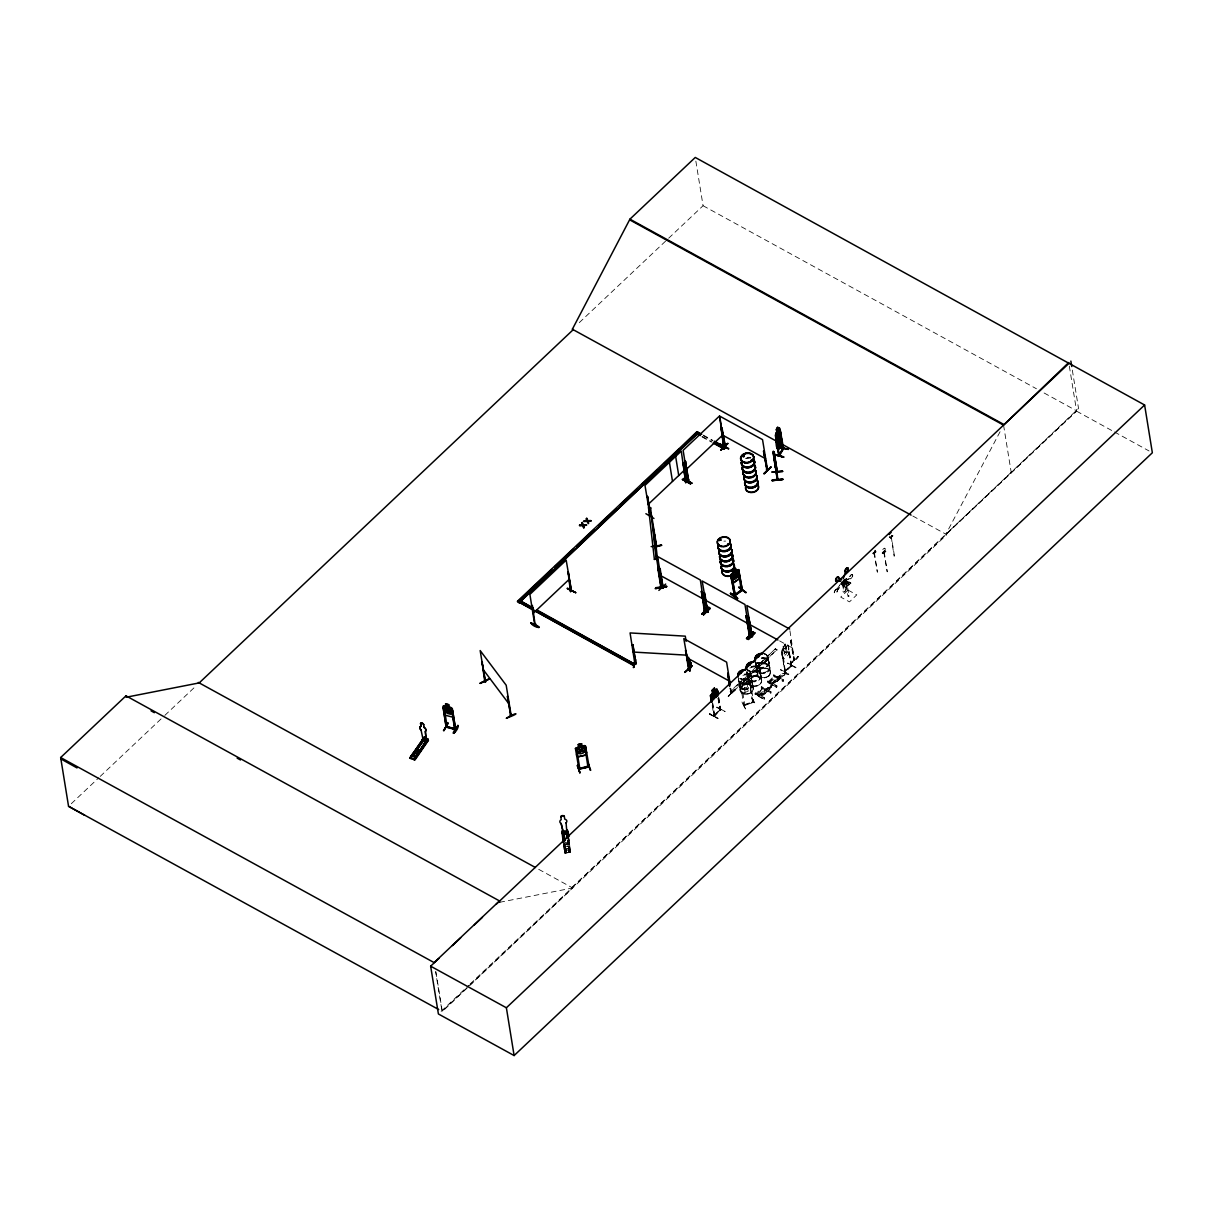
<?xml version="1.0" encoding="UTF-8"?>
<svg xmlns="http://www.w3.org/2000/svg" width="1213" height="1213" viewBox="0 0 1213 1213"><rect width="100%" height="100%" fill="white"/><g stroke="black" fill="none" stroke-linecap="round" stroke-linejoin="round"><path stroke-width="0.75" stroke-dasharray="5 3.75" d="M730.453 692.062L731.682 692.866L730.181 691.486L775.532 648.652L777.093 649.516L731.848 692.941L730.181 691.486M789.936 630.76L794.424 660.039L790.573 640.464L791.301 640.858M793.954 658.644L794.348 659.978L790.815 640.252M567.138 842.792L567.305 844.187M738.414 680.099L738.49 678.795M739.263 685.36L739.43 683.783M740.051 690.152C740.173 684.511 748.436 682.525 752.212 686.012M747.678 677.43L747.845 675.853M748.8 677.172L748.315 677.506M749.058 676.96L748.8 676.702M743.63 682.874L742.129 684.208L742.841 688.59L744.767 689.924L747.799 688.893L749.118 686.467C745.328 679.796 753.713 673.928 759.459 677.203M751.635 679.947L751.423 677.066M752.485 685.224L751.363 681.1M755.987 665.164L755.775 662.283A6.596 4.807 -9.2 0 0 761.628 667.408A6.596 4.807 -9.2 0 0 768.784 662.086A6.596 4.807 -9.2 0 0 761.688 657.78M756.548 667.832L756.427 669.349L757.428 668.894M756.624 667.544L756.669 668.833M757.246 669.379L757.003 668.848M760.035 672.002L760.126 670.744M760.111 671.729L758.913 667.893M760.885 677.279L759.778 673.17M765.373 661.221L765.676 660.372M757.215 662.359C761.415 664.891 769.739 661.737 767.844 656.081M768.815 663.708L768.981 662.131M769.679 668.985L768.557 664.86M788.92 651.502L788.768 654.489L783.446 659.387L781.354 651.411L788.056 645.195L791.422 665.694L784.69 672.047L785.342 670.637M788.768 654.489L789.072 651.502M843.035 581.997L843.596 580.33L849.813 576.463A2.35 1.168 -61.8 0 1 852.133 574.613L852.451 574.795M843.429 581.8L843.823 580.451L850.04 576.584A2.35 1.168 -61.8 0 1 852.36 574.735A2.35 1.168 -61.8 0 1 852.026 577.737A2.35 1.168 -61.8 0 1 849.828 578.54L843.429 581.8L849.555 578.222M843.581 581.785L849.297 584.348M709.56 714.29C735.26 727.315 692.653 704.04 717.58 718.672M709.863 713.941L717.899 718.308M780.747 669.91C796.046 676.141 785.675 676.232 780.747 669.515M788.768 674.322L780.747 669.864M744.782 704.601L743.948 705.678L740.4 684.769L743.554 682.904M742.841 693.032L750.574 690.531L750.043 681.539M750.574 690.531L751.211 687.847M771.529 686.876L765.494 693.411C742.932 699.567 774.531 688.12 762.613 695.474C747.072 700.159 785.994 675.929 765.388 693.245M774.349 681.858L772.044 684.132L777.639 680.599L782.703 675.171L778.367 677.415L773.121 682.282L779.262 675.914L773.212 681.585M719.809 709.605L720.795 709.15L719.794 709.499M720.916 709.848L720.188 710.53L718.232 698.294M791.771 665.876L788.329 646.574L791.012 666.483L791.376 664.921M873.982 552.643L877.378 572.202L874.421 552.643M883.837 552.279L887.234 571.854L884.277 552.279M894.466 556.07L891.328 536.631M741.931 701.993L745.646 709.029L741.886 702.024M745.495 709.029L741.947 701.63M781.945 653.019L782.567 652.442L781.672 652.867L785.038 672.199L781.445 651.472L782.021 649.925M567.532 843.566L565.622 844.218M739.369 683.996L739.93 682.676M747.769 676.066L748.33 674.731M748.315 677.385L748.269 677.142M750.392 676.141L750.65 672.32M748.557 680.933L749.088 679.659M751.135 681.054L751.696 679.735M751.984 686.331L752.545 685.011M759.535 673.109L760.096 671.79M767.556 659.887L768.102 658.629M760.399 678.385L760.96 677.066M768.329 664.815L768.89 663.496M769.178 670.092L769.739 668.772M743.781 705.405L753.546 701.296M752.924 702.63L749.695 683.48L750.468 682.919L749.573 683.237L752.682 702.615L753.773 702.282L752.56 701.614M1000.058 431.737L945.897 534.19L1078.539 408.447L1072.049 368.373M843.611 581.452C844.93 599.267 845.931 576.782 842.489 582.528L843.369 589.291A2.35 1.168 -61.8 0 0 843.369 592.08L843.171 591.989M842.489 582.528L843.596 589.412A2.35 1.168 -61.8 0 0 843.581 592.202A2.35 1.168 -61.8 0 0 845.87 589.988A2.35 1.168 -61.8 0 0 845.082 587.971L844.657 587.941M751.014 685.33C759.52 691.198 741.947 699.355 740.051 690.182M714.563 715.367L713.699 715.382L714.457 714.669M713.76 715.276C715.549 717.884 716.716 711.682 720.825 709.908L718.854 697.718M712.198 705.587L713.911 715.928M714.775 715.625L712.804 703.419M784.568 671.274L791.316 664.997M791.558 665.24L790.694 665.573M791.68 665.937L785.16 672.093M842.186 581.679L836.712 589.275L842.413 581.8M836.94 589.397L836.561 589.23A2.35 1.168 -61.8 0 0 834.347 591.762A2.35 1.168 -61.8 0 0 835.439 593.4A2.35 1.168 -61.8 0 0 837.273 590.306L842.944 582.604L837.486 590.428A2.35 1.168 -61.8 0 1 835.666 593.521A2.35 1.168 -61.8 0 1 834.574 591.883A2.35 1.168 -61.8 0 1 836.788 589.351M740.021 678.598L744.888 679.386L750.392 676.157M757.852 669.364L759.414 665.634L758.246 663.268M769.967 674.731L769.027 675.884C776.608 661.722 746.01 669.728 761.446 679.174M758.428 696.383L760.096 694.291M784.553 674.868L786.221 672.775L782.006 673.746L779.277 676.005M842.717 582.649L843.839 581.573M843.823 582.104L845.309 580.663L846.553 581.33L846.826 583.028L845.325 584.469L844.096 583.802M875.604 551.445C869.008 556.494 878.303 551.46 874.709 550.96M890.297 537.723L892.541 535.57M873.754 554.083L875.968 551.718L873.754 554.083L872.405 553.355M892.874 535.752L890.66 538.102L892.874 535.752L891.631 535.085M842.216 585.106L846.78 580.693L850.829 582.862L846.34 587.774L842.216 585.106L846.34 587.774M842.292 585.606L846.78 580.693M847.356 585.545L848.842 584.105L847.326 581.755L845.84 583.195L848.008 596.478L848.933 595.583L848.008 596.478M848.569 582.422L846.037 584.181L847.796 585.788M846.265 587.274L850.829 582.862M884.565 550.596L882.23 552.794L883.61 553.719C888.75 552.552 882.427 549.231 885.854 551.566M884.58 550.702C876.741 558.086 891.373 546.745 883.231 553.249M885.824 551.369L883.61 553.719M847.993 590.17L840.715 597.084L849.494 601.875L856.772 594.87L847.978 590.064M730.469 692.153L731.439 693.139L730.651 688.711M730.15 688.105L731.363 693.093L729.923 688.317M734.896 689.409C714.442 710.227 749.407 675.611 728.285 696.262M728.179 696.247L735.033 689.818M538.693 869.312L572.688 887.977L442.336 1011.536L435.846 971.446M579.283 322.628L667.317 239.492M668.681 238.203L703.07 205.725L695.261 157.447M71.294 803.703L98.814 777.73M100.179 776.426L163.452 716.671M164.832 715.382L196.461 685.497M730.287 692.077L775.532 648.652M731.742 692.335L777.093 649.516M716.671 707.134L725.147 711.576L717.11 707.164M790.664 665.846L785.266 671.441L782.461 650.365L782.991 646.165L785.311 644.103L787.495 650.684L786.676 653.61L784.599 655.581L783.173 654.747M714.487 714.866L720.052 710.03L714.154 715.427M791.012 666.483L788.602 646.741M773.53 675.141L783.371 679.735L783.022 681.418L775.562 677.324L775.365 676.157L769.512 681.691L769.709 682.858L776.472 687.392L767.541 682.479L767.844 680.857L768.845 682.464L774.743 676.884L773.53 675.141L774.743 676.884M762.34 688.939L761.309 688.378L761.658 686.694L770.968 691.804L771.165 692.972L763.159 689.378L762.962 688.211L757.109 693.745L757.291 694.913L764.069 699.446L755.138 694.549L755.441 692.911L756.427 694.518L762.34 688.939L762.158 687.771L756.245 693.351M773.712 676.308L774.061 674.625M761.309 688.378L761.658 686.694M767.541 682.479L767.844 680.857M768.648 681.297L774.561 675.717M787.601 663.071L796.031 667.544L787.995 663.132M755.138 694.549L755.441 692.911M769.709 682.858L775.638 677.157L783.082 675.868M757.291 694.913L763.235 689.227L771.104 687.528M770.028 683.04L778.321 680.948M757.625 695.094L765.919 693.002L758.049 694.7M777.275 681.372L784.553 674.746L773.758 683.647M772.666 685.118L766.222 691.653L761.885 693.897C761.946 691.349 776.547 681.251 770.24 687.21L771.589 686.967M776.472 687.392L776.836 685.709L769.512 681.691M783.022 681.418L783.371 679.735M764.069 699.446L764.417 697.763L757.109 693.745M770.968 691.804L770.619 693.487M571.823 887.491L1076.553 410.798L1043.074 392.421M441.138 1011.369L468.688 985.35M470.068 984.046L1076.628 411.192L1069.184 365.249M564.561 853.194L570.489 852.36L568.927 838.532M564.272 844.445C563.787 857.106 568.563 855.195 564.849 844.081M570.11 852.269L568.291 840.366M891.282 536.753L894.042 556.115M758.352 696.292L765.494 693.411M765.903 661.024L765.236 660.949M765.312 662.01L766.601 661.055M757.837 669.379L751.56 671.502L747.253 669.788M748.118 678.249L749.407 677.294M769.012 675.899L764.478 677.961L759.611 677.172M720.37 709.029L719.916 710.272M720.143 709.757L713.805 716.079M714.275 716.125L712.471 705.739M785.266 671.441L782.279 652.291M752.485 701.614L753.44 701.341M843.566 581.179C841.595 583.68 850.556 583.817 848.084 584.545M795.698 667.787L787.616 663.496M716.792 707.406L724.752 711.531M567.047 844.157L565.88 844.324M568.776 852.603L569.989 851.89L565.258 853.088M570.413 852.405L568.806 838.562M741.674 685.952L740.779 686.255L741.795 686.194L744.827 705.42C741.765 703.176 749.255 705.42 752.606 702.13M752.469 698.43L756.063 705.405M744.797 704.526L752.485 701.887L752.833 702.6M745.085 692.274L743.129 680.478L746.42 679.447L748.194 691.243M743.281 680.599L746.329 679.568M746.647 681.751L750.18 681.539M741.34 683.541L749.012 681.054M746.783 682.631L743.721 683.768M744.464 688.044L747.496 687.013M786.176 672.942L782.097 673.776M777.26 681.221L773.121 682.282M774.591 682.601L772.787 683.541L773.849 683.313M772.105 683.965L773.773 683.601M770.725 685.754L772.529 685.193M769.982 686.467L771.059 686.224M767.389 687.938L768.587 687.528M499.695 902.29L572.688 887.977M563.681 843.005L568.958 842.535L563.711 843.247L564.773 853.012L563.893 844.354M751.878 698.218L755.532 705.632M746.662 681.842L748.421 682.07M569.094 852.405L567.654 840.169M566.153 852.982L565.303 844.309M743.903 693.988L745.555 694.245M787.101 645.089L787.995 645.286M843.247 581.952L843.399 582.907M565.455 853.057L564.47 844.415M891.555 535.221L892.904 535.949M889.447 536.707L889.614 536.798A2.35 1.168 -61.8 0 0 890.645 536.677M890.63 537.905L889.265 537.086L890.66 538.102M884.717 548.246L884.884 548.337A2.35 1.168 -61.8 0 1 883.974 551.96A2.35 1.168 -61.8 0 1 882.306 550.823A2.35 1.168 -61.8 0 1 884.884 548.337M874.649 551.202L875.998 551.915M872.481 553.219L873.724 553.871M846.871 581.194L850.92 583.362M703.07 205.725L1036.448 388.767M1076.628 411.192L1112.837 431.085M1114.489 431.98L1149.06 450.963M912.783 516.01L946.777 534.675L442.032 1011.369L435.603 971.628M703.328 435.133L712.774 440.319M703.419 435.725L712.865 440.91M702.009 436.377L711.455 441.562M702.1 436.983L711.546 442.169M788.056 645.195L788.996 651.548M779.58 640.904L792.756 648.136M783.371 648.515L783.082 646.18M775.623 649.258L777.184 650.107M783.446 659.387L782.37 657.689M775.365 676.157L782.825 680.25M774.258 675.793L783.568 680.902M767.359 681.312L776.29 686.224M768.026 682.024L768.845 682.464M761.112 687.195L771.165 692.972M754.941 693.366L763.887 698.279M755.623 694.079L756.427 694.518M714.76 715.018L714.321 716.14M743.796 704.95L744.145 705.648L753.789 702.236L750.134 681.448M758.231 663.253L757.048 662.389A6.581 4.791 -9.2 0 1 757.109 669.667A6.581 4.791 -9.2 0 1 747.344 669.576M748.648 670.319L750.635 672.29L749.816 671.229M749.649 684.572L748.466 682.237C750.028 689.363 763.796 686.437 761.446 679.189M791.225 662.798C801.202 651.169 800.171 658.113 791.27 663.056M735.366 690L728.588 696.429M741.416 691.076L742.947 693.108M767.829 656.051L764.372 653.504A6.581 4.791 -9.2 0 1 767.42 659.751A6.581 4.791 -9.2 0 1 758.716 662.692M767.708 659.599L768.587 660.767M756.017 665.224L756.882 666.392M756.487 669.44L757.033 670.759M756.867 670.501L757.746 671.668M750.513 675.838L751.393 677.006M747.223 673.518L748.103 674.686M748.087 678.795L748.952 679.962M738.823 681.463L739.687 682.631M739.672 686.74L740.552 687.907M731.682 692.866L730.878 688.499M741.446 683.616L740.324 684.754L741.386 691.183M768.42 660.509L768.981 662.055M769.269 665.785L769.815 667.332M759.626 668.803L760.187 670.364M760.49 674.079L760.839 675.277A6.596 4.791 -9.2 0 1 751.499 680.69A6.596 4.791 -9.2 0 1 750.559 672.442A6.596 4.791 -9.2 0 1 760.824 675.232L760.111 670.85M755.623 663.92L756.184 665.482M751.226 676.748L751.59 677.946A6.596 4.807 -9.2 0 1 745.57 683.571A6.596 4.807 -9.2 0 1 738.49 679.674M752.075 682.009L752.439 683.222A6.596 4.791 -9.2 0 1 743.084 688.635A6.596 4.791 -9.2 0 1 742.159 680.372A6.596 4.791 -9.2 0 1 752.409 683.177L751.696 678.78A6.702 4.867 -9.2 0 0 744.539 674.246M746.829 672.229L747.39 673.776M747.678 677.491L748.239 679.053M738.414 680.159L738.99 681.721M739.278 685.436L739.839 686.998M1003.56 425.126L1011.293 472.888M847.326 581.755L847.614 583.453L846.113 584.878L847.068 584.029L849.039 596.326M845.309 580.663L845.582 582.361M845.052 582.771L845.325 584.469M790.573 640.464L793.681 659.69M785.22 644.058L785.63 646.605M776.836 685.709L777.017 686.876M768.026 657.249L768.769 661.661M761.764 658.28A6.702 4.867 -9.2 0 1 768.966 662.647L769.603 666.938A6.596 4.791 -9.2 0 1 760.278 672.396A6.596 4.791 -9.2 0 1 759.353 664.133A6.596 4.791 -9.2 0 1 769.603 666.938M769.77 667.817A6.596 4.807 -9.2 0 1 760.415 673.291A6.596 4.807 -9.2 0 1 759.49 665.012A6.596 4.807 -9.2 0 1 769.77 667.817L770.452 672.245A6.581 4.791 -9.2 0 1 761.142 677.688A6.581 4.791 -9.2 0 1 760.217 669.455A6.581 4.791 -9.2 0 1 770.452 672.245M759.232 665.543L759.975 669.955A6.596 4.807 -9.2 0 1 753.986 675.626A6.596 4.807 -9.2 0 1 746.905 671.744M760.976 676.111A6.596 4.807 -9.2 0 1 751.635 681.585A6.596 4.807 -9.2 0 1 750.695 673.306A6.596 4.807 -9.2 0 1 760.976 676.111L761.658 680.538A6.581 4.791 -9.2 0 1 752.363 685.982A6.581 4.791 -9.2 0 1 751.423 677.749A6.581 4.791 -9.2 0 1 761.658 680.538M764.417 697.763L764.615 698.931M755.002 659.205L755.684 663.435M755.82 664.33L756.533 668.712M756.685 669.591L757.428 674.003M750.832 673.488L751.575 677.9A6.596 4.807 -9.2 0 0 744.494 674.019M752.576 684.056A6.596 4.807 -9.2 0 1 743.22 689.53A6.596 4.807 -9.2 0 1 742.295 681.251A6.596 4.807 -9.2 0 1 752.576 684.056L753.258 688.484A6.581 4.791 -9.2 0 1 743.948 693.927A6.581 4.791 -9.2 0 1 743.023 685.679A6.581 4.791 -9.2 0 1 753.258 688.484M747.041 672.624L747.754 677.006M747.89 677.9L748.633 682.312M738.626 680.569L739.339 684.951M739.49 685.83L740.233 690.242M718.566 697.566L720.431 709.772M717.96 698.142L719.855 710.363M712.531 703.267L714.502 715.427M568.548 838.441L570.004 852.284M567.275 840.503L568.67 852.618M564.909 844.218L565.895 852.86M563.454 844.551L564.454 853.209M745.783 458.271A6.702 4.867 -9.2 0 1 750.862 458.074M747.435 457.604A6.702 4.867 -9.2 0 1 750.817 457.801M747.39 457.377A6.596 4.791 -9.2 0 1 750.726 457.574M745.874 458.65A6.596 4.791 -9.2 0 1 749.24 458.196M875.286 550.277A2.35 1.168 -61.8 0 1 874.831 551.384M874.497 551.9A2.35 1.168 -61.8 0 1 873.345 552.825M875.119 550.186A2.35 1.168 -61.8 0 1 874.937 550.747M874.33 551.809A2.35 1.168 -61.8 0 1 873.178 552.734M891.752 535.418A2.35 1.168 -61.8 0 1 891.419 535.934M723.903 541.18A6.596 4.791 -9.2 0 1 725.601 541.119M844.718 580.784A2.062 1.016 -61.8 0 1 843.111 583.408A2.062 1.016 -61.8 0 1 842.171 582.013M852.133 574.613A2.35 1.168 -61.8 0 1 851.814 577.615A2.35 1.168 -61.8 0 1 849.6 578.419M844.081 580.951A2.062 1.016 -61.8 0 1 842.717 582.998A2.062 1.016 -61.8 0 1 841.534 582.574M844.855 587.85A2.35 1.168 -61.8 0 1 845.643 589.867A2.35 1.168 -61.8 0 1 843.369 592.08M764.372 654.004A6.581 4.791 -9.2 0 1 767.071 660.767A6.581 4.791 -9.2 0 1 757.352 662.556M768.966 662.647A6.702 4.867 -9.2 0 1 761.703 668.06A6.702 4.867 -9.2 0 1 755.775 662.753M761.825 658.659A6.596 4.791 -9.2 0 1 768.921 662.965A6.596 4.791 -9.2 0 1 761.764 668.287A6.596 4.791 -9.2 0 1 755.926 663.056M761.734 658.007A6.702 4.867 -9.2 0 1 768.936 662.374A6.702 4.867 -9.2 0 1 761.658 667.787A6.702 4.867 -9.2 0 1 755.729 662.48M764.342 653.716A6.611 4.807 -9.2 0 1 767.071 660.509A6.611 4.807 -9.2 0 1 757.291 662.328M748.542 670.38A6.581 4.791 -9.2 0 1 749.3 677.112A6.581 4.791 -9.2 0 1 740.097 678.355M747.178 670.243A6.581 4.791 -9.2 0 1 749.877 677.006A6.581 4.791 -9.2 0 1 740.157 678.795M744.57 674.519A6.702 4.867 -9.2 0 1 751.772 678.886A6.702 4.867 -9.2 0 1 744.509 684.299A6.702 4.867 -9.2 0 1 738.581 678.977M742.963 675.292A6.596 4.791 -9.2 0 1 751.635 678.37A6.596 4.791 -9.2 0 1 745.146 684.496A6.596 4.791 -9.2 0 1 738.732 679.295M751.742 678.613A6.702 4.867 -9.2 0 1 744.464 684.026A6.702 4.867 -9.2 0 1 738.535 678.719M747.147 669.94A6.611 4.807 -9.2 0 1 749.877 676.748A6.611 4.807 -9.2 0 1 740.097 678.552M751.287 666.983A6.702 4.867 -9.2 0 1 759.975 669.697A6.702 4.867 -9.2 0 1 754.653 676.172A6.702 4.867 -9.2 0 1 746.905 672.32M749.846 668.045A6.596 4.791 -9.2 0 1 759.747 669.637A6.596 4.791 -9.2 0 1 754.122 676.505A6.596 4.791 -9.2 0 1 747.132 671.35M751.241 666.71A6.702 4.867 -9.2 0 1 759.929 669.424A6.702 4.867 -9.2 0 1 754.607 675.899A6.702 4.867 -9.2 0 1 746.859 672.063M752.894 666.073A6.596 4.807 -9.2 0 1 759.975 669.955M757.018 662.889A6.581 4.791 -9.2 0 1 757.185 670.122A6.581 4.791 -9.2 0 1 747.42 670.031M782.87 650.153L784.72 651.517L783.704 655.702L785.251 651.593C786.767 654.429 789.147 650.881 785.645 650.623L786.6 646.62L785.114 650.517L782.976 650.001M757.124 666.437L756.563 667.756L757.124 666.453M798.018 656.612L791.225 663.132L798.018 656.612M784.856 644.952L783.643 646.999L784.856 644.952M785.66 647.348L783.583 649.304L784.295 653.701L786.373 651.73L785.66 647.348M779.246 677.218L775.092 681.145L780.914 676.854L779.246 677.218M767.829 688.287L763.659 692.214L769.497 687.923L767.829 688.287M569.443 852.527L567.972 840.427L569.443 852.527M745.798 680.068L743.978 681.509L745.798 680.068M569.155 844.4L563.909 845.112L569.155 844.4M569.367 846.265L564.121 846.977L569.367 846.265M569.594 848.372L564.348 849.085L569.594 848.372M569.761 849.782L564.515 850.495L569.761 849.782M760.324 673.048A6.702 4.867 -9.2 0 0 769.8 667.499A6.702 4.867 -9.2 0 0 759.383 664.663A6.702 4.867 -9.2 0 0 760.324 673.048M761.097 677.4A6.581 4.791 -9.2 0 0 770.407 671.941A6.581 4.791 -9.2 0 0 760.172 669.151A6.581 4.791 -9.2 0 0 761.097 677.4M760.293 672.775A6.702 4.867 -9.2 0 0 769.755 667.226A6.702 4.867 -9.2 0 0 759.338 664.39A6.702 4.867 -9.2 0 0 760.293 672.775M743.144 689.287A6.702 4.867 -9.2 0 0 752.606 683.738A6.702 4.867 -9.2 0 0 742.189 680.902A6.702 4.867 -9.2 0 0 743.144 689.287M743.903 693.624A6.581 4.791 -9.2 0 0 753.212 688.165A6.581 4.791 -9.2 0 0 742.978 685.375A6.581 4.791 -9.2 0 0 743.903 693.624M743.099 689.014A6.702 4.867 -9.2 0 0 752.56 683.465A6.702 4.867 -9.2 0 0 742.144 680.629A6.702 4.867 -9.2 0 0 743.099 689.014M751.499 681.069A6.702 4.867 -9.2 0 0 760.976 675.52A6.702 4.867 -9.2 0 0 750.559 672.684A6.702 4.867 -9.2 0 0 751.499 681.069M752.318 685.694A6.581 4.791 -9.2 0 0 761.612 680.25A6.581 4.791 -9.2 0 0 751.378 677.461A6.581 4.791 -9.2 0 0 752.318 685.694"/><path stroke-width="1.5" d="M662.859 587.85L662.343 587.517M662.995 587.183L662.465 586.501M685.451 650.486L689.363 670.031L688.484 669.652L688.59 668.621L689.606 669.758L685.694 650.259L688.559 669.697L689.515 669.728M689.166 669.288L688.59 668.621M704.617 609.639C707.118 611.852 703.131 608.82 704.419 610.624M705.329 610.685L704.526 610.275M706.936 612.004L704.025 592.581L707.937 612.14L706.8 611.883L706.921 610.958L707.937 612.14M706.709 611.276L707.558 612.322M725.04 447.491L721.599 427.749L725.465 447.824L724.131 449.083L725.526 447.248L722.099 428.371L721.022 427.522L723.706 447.445M725.192 447.021L724.631 446.157M748.8 634.399L749.816 634.475M752.212 636.158L751.499 636.461L748.724 617.129L752.318 636.416M748.497 617.356L752.196 636.855L752.53 635.991M766.798 469.901L763.69 450.857L767.359 470.629L763.447 451.084M766.434 469.537L767.602 470.356L762.537 439.637L719.718 416.135L724.464 447.081L719.415 416.074L683.131 450.326L688.044 481.121L688.408 479.56M774.819 459.484L773.909 453.298L774.819 459.515M781.43 438.863L781.354 441.957L777.867 447.612L781.308 441.941L781.263 438.909M780.808 437.438L777.245 443.063L780.808 437.438L780.884 434.345M656.157 546.517L661.616 545.137L651.138 546.608M656.051 545.82L656.764 547.108L651.639 515.646L656.263 556.494L661.252 587.289L658.068 567.411L657.78 568.154M660.736 586.531L657.704 567.472M660.585 585.97L661.282 587.122M719.309 539.633L719.779 540.361L719.794 539.254M719.264 539.497L720.962 540.164L719.703 539.239M744.251 456.437C742.311 458.256 742.75 454.071 743.099 456.255M751.726 460.47L750.877 460.546L751.635 460.061M741.158 673.215L739.93 672.745L741.295 672.138M741.249 672.806L741.113 672.214M748.269 664.39L748.77 665.27M748.694 664.133L749.058 665.103M749.407 665.179L749.558 664.527M749.816 664.284L749.816 665.24M758.504 656.188L757.17 656.248L757.564 656.961M774.091 454.238L783.689 457.149L774.182 454.557M783.628 457.195L774.106 454.602L783.628 456.77M778.064 433.814L778.928 429.675L778.443 433.86C780.899 433.966 779.443 437.468 778.215 434.891L777.306 439.258L777.836 434.876L776.456 433.708L777.882 433.617M778.246 439.364L777.745 443.761L778.625 439.394C779.853 441.957 781.248 438.378 778.837 438.348M780.353 438.272L778.594 443.609L777.563 442.942M733.107 583.028L739.126 578.768L738.611 569.579L742.28 590.443L734.456 595.947L731.151 576.569L731.879 576.069L735.199 595.477L734.942 594.415M731.864 581.376L733.137 583.21L739.278 578.859L739.703 575.948M656.142 545.729L656.354 547.184L653.17 527.306M660.842 587.244L660.676 585.879M776.942 471.478L777.776 479.544M777.533 471.963L773.606 451.57L777.306 479.741L777.048 471.387M773.818 456.619L777.154 478.953M530.794 622.754C548.352 629.865 532.719 628.046 530.839 622.678M538.906 627.439L530.839 623.012L538.966 627.439M645.892 513.706L653.959 518.467M683.495 479.196L691.941 483.229L683.798 478.468M683.768 478.544L691.865 483.214L683.768 478.892M425.156 737.019L425.505 737.777M780.399 432.571L779.701 432.465C773.409 434.951 776.32 460.288 781.49 444.019M730.408 593.46C735.123 593.354 744.069 605.454 730.408 593.46L737.277 598.782M737.64 598.509L730.742 593.187M779.716 428.128L783.158 449.356L779.155 427.946C777.351 432.738 778.534 423.125 776.305 429.645L776.79 432.025L775.334 435.24L778.776 455.8L783.022 447.824L783.628 448.658L779.292 455.77M632.837 644.861L631.897 644.816L632.837 644.861L635.9 663.617M635.278 659.827L633.429 667.635L635.248 659.872M635.748 659.493L633.883 667.302M686.133 641.374L685.284 636.158L630.078 632.928L634.899 663.966L635.961 663.678M635.021 663.951L635.961 662.965L635.096 663.966M689.075 666.604L690.258 666.195M690.152 666.18L689.075 666.437L690.197 666.453M690.015 670.941L691.183 662.738L689.954 670.88M585.924 755.017L577.979 756.806L576.448 754.729L578.01 756.882L585.924 755.017L586.592 752.439M777.245 478.908L777.184 478.195M777.715 479.605L774.197 459.848L774.576 460.515M837.713 580.193L837.758 580.557A2.35 1.168 -61.8 0 1 835.833 580.451A2.35 1.168 -61.8 0 1 837.455 577.236A2.35 1.168 -61.8 0 1 838.82 578.465L838.592 578.343A2.35 1.168 -61.8 0 0 837.228 577.115A2.35 1.168 -61.8 0 0 835.621 580.33A2.35 1.168 -61.8 0 0 837.531 580.436L840.67 581.406M663.223 586.956L663.102 587.88M725.313 446.52L724.616 446.809M704.283 610.548L701.508 591.216L705.102 610.943L701.281 591.444M707.816 611.443L707.043 611.655M751.742 636.203L752.545 636.522M715.806 697.642L716.61 694.715L714.336 688.089L714.806 690.485M776.851 438.56L777.275 436.544M776.79 432.025L776.138 433.981L779.11 455.891L776.138 435.952M571.399 590.276L570.459 591.504L571.096 590.094M571.429 591.034L568.048 571.748L570.459 591.504L571.52 590.974L566.168 560.133L529.899 594.4L534.797 625.18L535.737 623.967L534.857 624.998M650.911 515.601L647.469 496.405L650.168 516.329L644.982 485.382L681.251 451.115L685.83 482.638L686.118 481.152M686.588 482.031L683.131 462.729L685.557 482.486M723.403 447.248L723.843 445.959M843.278 578.828L845.431 571.96A2.35 1.168 -61.8 0 1 846.158 568.836A2.35 1.168 -61.8 0 1 848.251 568.488A2.35 1.168 -61.8 0 1 846.871 571.778L846.644 571.657A2.35 1.168 -61.8 0 0 848.023 568.366A2.35 1.168 -61.8 0 0 845.931 568.715A2.35 1.168 -61.8 0 0 845.294 571.884L845.431 571.96M425.247 738.095L425.278 737.17M779.231 455.072L783.022 448.871M778.822 455.633L779.489 454.39L778.655 454.936M783.234 449.235L783.462 447.961M782.794 449.174L780.126 429.432L783.598 448.734M577.615 765.388L579.844 772.787M720.962 539.891L719.415 540.422M739.627 672.699L740.233 672.169L740.218 673.336M748.36 664.406L748.391 665.437L749.573 665.27M758.747 656.764L758.064 655.839M443.882 730.59L447.855 723.13M448.249 723.221L443.458 730.544M84.698 815.303L68.55 806.296L60.65 757.534L125.985 695.837L126.213 697.232L199.205 682.904L573.279 329.618L572.415 329.132L629.926 219.159L695.261 157.447L1144.617 405.006L1152.35 452.767L514.115 1055.553L438.393 1013.962L430.645 966.185L438.833 958.467M484.73 681.403C486.777 683.359 483.775 679.371 485.473 681.069M511.173 715.913L510.233 714.927L511.249 715.973L506.185 685.224L480.166 650.547L485.321 682.07L484.973 680.508M730.833 575.205L733.243 572.46L732.864 570.11L735.548 568.306L735.851 570.792M714.366 688.287L712.289 690.258L712.668 692.608L711.591 694.397L712.304 698.779L713.714 699.613M446.081 706.33L444.64 706.709L445.353 711.091L447.218 713.38L450.159 714.139L451.418 712.668L448.719 704.692L445.58 703.874L446.035 706.406L443.928 705.693M455.436 729.604L446.187 727.148L443.245 707.786L444.11 708.013L447.294 727.103M444.11 708.013L443.094 708.043M445.959 706.224L445.535 703.949L448.719 704.692M443.928 712.638L445.383 715.245L452.767 717.171L453.359 715.079M449.098 707.043L452.237 708.786M451.206 707.679L443.882 705.769M454.663 729.422L451.752 709.999L452.616 710.227L455.663 729.62L452.282 708.695M452.388 708.695L451.251 707.604M443.988 705.784L442.912 706.315L446.157 727.209L446.217 726.132M446.232 726.193L447.006 727.391M446.035 726.511L455.815 729.316L454.496 728.634M454.708 729.392L454.723 728.346M457.862 725.389C459.621 730.059 446.505 740.567 457.923 725.45M454.087 733.319L458.044 725.783M778.443 431.798L776.896 434.193M777.578 437.347L778.913 435.088M777.685 438.651L776.214 441.881M779.034 436.392L780.035 434.694M778.109 449.705L781.551 444.019M776.396 429.675L777.882 427.264L778.215 429.766M776.79 430.418L777.548 428.189M775.835 433.587L779.155 427.946M777.578 437.165L778.958 434.921M778.67 447.203L788.435 449.401L778.928 446.809M564.788 830.875L564.97 830.844M578.662 768.345L579.89 768.329M578.783 769.042L589.063 766.631M579.875 768.375L589.139 766.889L588.002 767.162L584.939 747.769L585.94 747.799L584.939 747.769M588.714 765.903L578.98 768.633M588.032 766.874L588.002 766.07M420.638 723.721L421.047 726.299A3.533 1.986 34.5 0 0 421.017 729.847L420.911 729.999A3.533 1.986 34.5 0 1 420.941 726.451L420.638 723.721A1.759 1.001 34.5 0 1 421.988 723.024A1.759 1.001 34.5 0 1 423.731 724.707L424.05 727.436A3.533 1.986 34.5 0 1 425.293 731.394L426.142 740.4M423.731 724.707L423.625 724.858A1.759 1.001 34.5 0 0 421.881 723.16A1.759 1.001 34.5 0 0 420.532 723.873M424.05 727.436L424.141 727.284A3.533 1.986 34.5 0 1 425.399 731.242L426.248 740.248L423.049 739.414L421.017 729.847M426.097 740.612L426.658 741.977L422.018 740.491L423.17 737.277L422.336 740.37L426.263 741.613L427.461 738.626L428.432 740.37L414.998 759.914L409.979 758.019L414.634 759.626L428.098 740.127L414.012 759.596L427.461 738.626M423.17 738.732L409.676 758.231L422.351 740.021M422.64 740.4L410.267 758.428L422.928 740.461M424.292 738.808L410.039 758.201M423.322 740.461L410.57 758.519L423.655 740.703M424.611 736.685L426.021 737.14L424.489 736.867M426.37 739.233L426.021 737.14M427.128 739.687L414.103 759.626M414.725 757.837L427.81 738.747M414.406 759.717L428.022 739.975L424.823 738.944M570.671 591.156L571.035 590.155M649.759 515.404L650.744 515.009M686.376 481.394L685.603 482.319M687.756 480.105L688.696 479.772L687.726 480.196M650.85 515.707L647.469 496.405M743.751 456.543L744.024 456.391M719.461 539.376L719.385 540.543M728.422 544.319L727.527 544.44M748.482 664.663L749.695 664.193M416.893 749.755L416.787 751.014M576.721 749.695L575.796 749.907L576.721 749.695L579.89 769.057L578.98 769.345L575.417 748.421L578.692 746.874L578.283 744.448L581.679 743.736L581.967 746.192M575.447 748.497L584.363 745.54L585.454 746.192L586.47 752.454M734.183 594.901L734.168 595.75L742.053 590.14C741.689 587.532 741.173 592.641 741.583 590.109L742.28 589.624L734.168 595.674M735.214 595.401L731.879 576.069M635.885 663.329L634.899 663.253M532.386 605.423L535.115 624.604M570.747 591.656L568.336 571.899M685.83 482.638L683.419 462.881M685.345 461.213L688.438 480.318L687.741 480.924L685.345 461.213L688.741 480.575M685.633 461.365L684.739 461.789M723.934 447.354L721.295 427.673M567.32 588.684L575.766 592.687L567.699 588.32M682.403 479.666L690.849 483.669L682.783 479.302M722.887 445.868C711.879 439.151 739.217 454.223 724.055 446.642L721.022 427.522M721.007 449.75L727.815 443.306L721.038 450.038M721.007 450.038L727.785 443.594M575.72 592.672L567.259 588.275M662.192 587.441L659.432 568.109L663.344 587.653M662.904 587.82L660.16 568.503M770.801 466.899L764.099 473.752L770.846 466.96M764.099 473.752L770.892 467.217L764.084 473.388M658.871 590.397L665.694 584.06M707.695 612.368L704.753 592.975M701.902 613.733C722.872 593.9 688.196 627.97 708.635 607.258M701.933 614.096L708.786 607.652M702.357 614.294L709.12 607.88M710.212 608.441L703.434 614.597M703.54 614.991L710.181 608.138L703.479 614.597M691.895 665.801L684.754 672.411L691.835 665.816M691.88 666.073L685.087 672.26M745.874 615.916L746.829 616.098L749.786 635.476L745.874 615.916L746.601 616.31M749.589 634.733L749.725 635.491L749.24 634.096M753.728 632.382L753.212 631.73L746.526 638.584L753.713 632.367L746.95 638.781M753.228 631.746L746.511 638.22M746.586 638.554L753.334 632.109M748.163 639.433L754.911 632.974M729.62 686.482L727.77 673.367L730.059 685.027M572.324 329.208L776.987 441.456M579.496 525.138L582.619 524.729L579.556 525.532L582.771 525.259L583.802 527.867L582.331 522.469L582.68 525.123M583.908 520.968L587.031 520.559L587.244 521.484L583.969 521.363L587.183 521.09L588.214 523.698M583.969 521.363L587.092 520.953L586.743 518.3L587.789 520.938L590.943 520.665L587.714 520.544L587.941 521.469L591.004 521.059M581.876 523.349L582.331 522.469M586.288 519.179L586.743 518.3M586.592 525.229L583.529 525.638L583.301 524.713L586.531 524.82M588.73 523.212L587.88 521.074L590.943 520.665M536.555 609.76L633.914 663.754L632.595 665.012L517.481 601.269L697.05 431.676L701.751 434.269M517.587 601.86L551.854 569.504M554.584 566.911L573.779 548.792M576.524 546.199L594.34 529.368M598.449 525.487L616.265 508.656M620.389 504.775L636.825 489.233M642.314 484.063L657.385 469.825M664.239 463.351L679.325 449.113M684.814 443.928L697.05 431.676M533.265 607.956L520.074 600.708L518.846 602.558M648.076 504.487L684.344 470.235M532.992 613.505L569.261 579.238M686.24 469.446L722.508 435.179M632.595 665.012L633.808 663.162M712.577 692.593L712.107 690.197L714.427 688.135M717.11 689.318L710.393 695.489L711.409 701.796M712.243 699.946L711.394 696.323L711.91 702.266M717.671 696.398L717.444 690.606L718.293 694.245M717.671 694.822L717.732 690.758M630.063 220.053L1003.56 425.126L1068.744 362.52M125.985 695.837L499.468 900.91L434.133 962.606L60.65 757.534M452.464 945.594L460.637 937.861M474.268 924.988L482.456 917.271M496.087 904.382L1068.88 363.415M514.115 1055.553L506.382 1007.776L1144.617 405.006M563.469 831.982L564.106 840.973M568.609 836.834L568.139 831.618L562.089 832.452L563.287 842.838M778.701 447.081L788.162 449.386M650.456 514.828L650.456 515.57M742.765 455.694L744.373 455.618M758.534 656.84L757.412 657.097M733.031 570.186L735.472 568.442M735.927 570.656L738.687 569.64L731.591 573.704L730.923 575.174L734.608 595.841M741.492 590.898L738.247 571.55L738.96 571.035L742.386 590.276M739.202 571.217L738.247 571.55M738.823 587.501L746.131 592.551L739.278 587.183M741.173 590.215L734.047 595.052M634.839 662.95L634.945 663.647M690.379 666.892C688.362 668.833 692.32 662.768 688.969 658.826M723.721 446.672L724.343 446.02M535.206 625.256L535.358 623.831M734.532 595.174L735.214 594.81M579.814 772.499L577.176 765.539M778.124 429.751L778.973 429.326L779.262 436.801L777.882 439.045L776.896 438.196M728.407 448.704L720.279 444.458M484.775 681.539L482.046 662.162L485.64 681.933M482.486 662.753L481.728 662.313M480.212 683.313L489.521 678.977M480.287 683.45L489.476 678.704L480.196 683.04M507.292 696.398L510.885 716.155L507.61 696.247M506.397 718.248C522.576 712.107 515.161 712.501 506.428 718.202M757.579 655.96L757.397 657.234M446.248 726.86L455.709 729.301M563.241 832.315L562.241 830.875L562.817 831.815M417.166 749.801L418.925 750.589L416.954 750.968M707.528 611.686L702.145 580.982L744.949 604.483L750.013 635.248L749.118 634.763M745.752 592.748L738.762 587.107M727.906 543.803L728.331 543.909M758.671 656.036L757.246 656.733M578.434 744.585L581.573 743.842M582.058 746.086L585.545 746.056L589.139 766.889L578.965 769.269L578.859 768.223M587.987 763.053L590.276 770.346M662.434 587.168L663.253 587.608L662.571 586.501M689.272 669.985L683.814 638.644L726.617 662.146L729.983 682.964M656.415 546.153L661.646 545.425M655.884 588.472C689.788 582.543 632.398 592.217 666.346 586.956M655.763 587.683L666.255 586.243M666.301 586.592L655.839 588.108M648.515 507.747L650.638 508.065L648.515 507.747L654.383 559.405L656.415 559.132L650.547 507.474M656.324 558.526L654.383 559.405M567.35 831.739L567.381 835.241L567.077 830.223L567.76 831.527M564.227 831.618L567.244 831.208L567.745 835.196M566.092 822.96L566.077 822.808A3.533 2.411 -6.5 0 0 564.742 819.139L564.333 816.561A1.759 1.213 -6.5 0 0 562.392 815.606A1.759 1.213 -6.5 0 0 560.831 817.031L561.255 819.624A3.533 2.411 -6.5 0 0 561.134 823.475L563.363 832.74L566.85 832.103M567.729 832.27L567.927 833.513L562.68 834.226L562.483 832.982L563.059 833.922L567.487 833.316L567.745 832.133M779.095 454.299L778.989 455.193M689.181 666.073L689.363 667.18L687.665 657.203M690.091 667.18L688.605 657.249M774.425 452.949L777.169 472.782M773.849 457.892L773.424 453.48M773.682 455.845L773.363 453.45M774.743 457.908L775.365 466.99M775.137 461.031L775.259 466.99M782.597 471.114L772.014 472.039L782.597 471.539M782.597 471.387L772.029 472.024M772.181 479.863C804.992 477.406 750.089 482.668 782.749 479.651M782.749 479.287L772.241 480.591M740.567 672.154L741.477 672.26M579.556 525.532L582.831 525.654L583.802 527.867M635.051 662.92L635.779 662.965M590.731 770.285L588.047 762.947M633.171 652.048L686.543 655.156M510.779 716.095L511.037 715.154M562.468 832.239L563.499 840.897L562.241 830.875M581.937 746.116L583.756 746.495L584.454 750.892L583.074 753.167L579.935 753.895L577.934 752.409L577.221 748.027L578.783 746.844L578.404 744.494M451.6 710.257L452.464 710.484M447.809 723.16L443.988 730.681M447.218 726.648L454.678 728.588M778.716 434.118L779.641 433.875L780.49 440.334L778.731 445.671L776.987 440.622M773.849 451.706L777.184 472.873M662.541 587.153L657.552 556.494L700.356 579.996L704.95 610.958M691.334 663.071L689.5 670.804M838.517 578.616L841.686 579.95M766.495 470.25L767.283 470.583L766.828 469.249M682.343 479.271L690.47 484.032M748.254 639.539L754.88 632.686L748.178 639.145M629.926 219.159L1003.409 424.232M780.293 443.261L911.115 515.1M722.827 435.24L765.63 458.757M714.351 441.183L725.359 447.233M714.442 441.775L722.311 446.096M700.432 435.512L697.384 434.39M714.593 443.291L724.04 448.476M713.123 443.033L724.131 449.083M789.663 629.031L746.844 605.53L751.939 636.249M660.645 575.599L703.449 599.101M705.238 600.086L748.042 623.588M749.937 624.634L777.942 639.994M686.907 657.749L729.71 681.266M716.322 689.06L718.005 694.094M533.356 608.547L520.074 600.708M538.299 611.261L633.914 663.754M517.481 601.269L632.489 664.406M198.326 682.419L535.388 867.492M151.049 710.863L154.354 712.683M237.157 758.155L240.477 759.96M498.816 901.82L499.695 902.29L499.468 900.91M430.645 966.185L506.382 1007.776M68.55 806.296L438.712 1009.55M60.877 758.929L77.025 767.935M732.864 570.11L733.41 572.536M733.319 572.521L732.167 574.189L732.864 578.571L734.487 579.526L736.928 577.797L737.929 574.992L737.216 570.595L735.791 570.747L735.396 568.397M731.788 581.452L730.848 575.114M733.061 583.165L731.939 581.436M416.756 750.817C420.183 752.97 417.803 746.844 416.666 750.817M483.259 669.667L509.278 704.328M776.411 441.456L777.351 443.094M777.048 446.005L777.973 447.642M777.29 448.097L778.215 449.72M774.561 462.274C775.88 465.595 772.302 443.215 773.5 454.238M583.529 525.638L584.317 527.367M586.228 518.785L587.031 520.559M581.8 522.955L582.619 524.729M577.615 765.069L579.935 772.878M773.394 452.889L773.333 451.933M561.134 823.475L563.363 832.74M1070.867 361.08L1071.761 366.538M779.292 438.606L779.762 441.532L778.412 443.791L777.942 440.865M776.669 429.629L776.851 432.025M746.101 615.704L749.194 634.808M727.77 673.367L729.559 684.42M717.019 689.272L717.778 693.972M713.972 688.984L712.759 691.031L712.622 690.242M675.641 456.422L678.734 475.526M711.394 696.323L711.955 699.795M710.469 695.443L711.637 702.115M669.409 462.305L672.502 481.409M632.898 644.588L636.037 663.981M567.077 830.223L567.244 831.208M451.752 709.999L454.981 729.089M774.652 460.758L774.485 458.635L774.895 462.79L774.455 457.377M654.747 534.751L659.356 575.599M568.139 831.618L568.7 836.818M567.487 830.162L568.245 836.727M566.668 831.527L567.229 836.864M566.304 831.86L567.108 838.79M564.333 816.561L564.348 816.728A1.759 1.213 -6.5 0 0 562.407 815.773A1.759 1.213 -6.5 0 0 560.846 817.198L560.831 817.031M564.121 833.938L564.909 840.852M564.53 840.761L563.742 833.847L564.424 840.776M562.65 830.814L563.757 841.018M566.077 822.808L566.865 832.27M754.304 464.518A6.702 4.867 -9.2 0 1 749.391 472.57A6.702 4.867 -9.2 0 1 742.826 466.08M754.243 460.94A6.596 4.791 -9.2 0 1 748.618 467.793A6.596 4.791 -9.2 0 1 741.628 462.653M754.168 464.261A6.596 4.791 -9.2 0 1 749.331 472.191A6.596 4.791 -9.2 0 1 742.872 465.807M755.093 466.217A6.596 4.791 -9.2 0 1 748.618 473.146A6.596 4.791 -9.2 0 1 743.008 466.687M754.971 469.279A6.581 4.791 -9.2 0 1 750.983 477.027A6.581 4.791 -9.2 0 1 743.175 472.054M755.138 465.868A6.702 4.867 -9.2 0 1 748.557 472.918A6.702 4.867 -9.2 0 1 742.856 466.353M754.243 460.334A6.702 4.867 -9.2 0 1 747.663 467.369A6.702 4.867 -9.2 0 1 741.962 460.804M754.092 460.061A6.596 4.791 -9.2 0 1 747.617 466.99A6.596 4.791 -9.2 0 1 742.007 460.531M753.5 459.515A6.702 4.867 -9.2 0 1 748.573 467.566A6.702 4.867 -9.2 0 1 742.007 461.076M755.017 469.567A6.581 4.791 -9.2 0 1 751.029 477.316A6.581 4.791 -9.2 0 1 743.22 472.342M756.745 479.544A6.702 4.867 -9.2 0 1 751.817 487.596A6.702 4.867 -9.2 0 1 745.252 481.106M756.669 475.966A6.596 4.791 -9.2 0 1 751.044 482.819A6.596 4.791 -9.2 0 1 744.069 477.679M756.609 479.302A6.596 4.791 -9.2 0 1 751.757 487.217A6.596 4.791 -9.2 0 1 745.298 480.833M756.745 480.181A6.596 4.791 -9.2 0 1 751.908 488.096A6.596 4.791 -9.2 0 1 745.449 481.713M757.397 484.29A6.581 4.791 -9.2 0 1 753.409 492.038A6.581 4.791 -9.2 0 1 745.601 487.065M756.791 479.817A6.702 4.867 -9.2 0 1 751.863 487.869A6.702 4.867 -9.2 0 1 745.298 481.379M755.926 474.556A6.702 4.867 -9.2 0 1 751.014 482.592A6.702 4.867 -9.2 0 1 744.448 476.118M756.533 475.087A6.596 4.791 -9.2 0 1 750.043 482.016A6.596 4.791 -9.2 0 1 744.448 475.557M755.093 470.053A6.581 4.791 -9.2 0 1 751.105 477.801A6.581 4.791 -9.2 0 1 743.296 472.812M757.458 484.609A6.581 4.791 -9.2 0 1 753.47 492.357A6.581 4.791 -9.2 0 1 745.646 487.368M889.372 534.554A2.35 1.168 -61.8 0 1 889.645 534.008M890.357 533.083A2.35 1.168 -61.8 0 1 891.13 532.568M729.968 543.682A6.596 4.791 -9.2 0 1 725.116 551.597A6.596 4.791 -9.2 0 1 718.657 545.213M730.681 548.064A6.596 4.791 -9.2 0 1 726.678 555.827A6.596 4.791 -9.2 0 1 718.854 550.838M719.673 555.857A6.581 4.791 -9.2 0 0 726.648 560.982A6.581 4.791 -9.2 0 0 732.258 554.144A6.611 4.807 -9.2 0 1 725.799 561.194A6.611 4.807 -9.2 0 1 720.173 554.72M730.863 548.594A6.702 4.867 -9.2 0 1 726.799 556.479A6.702 4.867 -9.2 0 1 718.839 551.415M730.817 548.321A6.702 4.867 -9.2 0 1 726.754 556.206A6.702 4.867 -9.2 0 1 718.793 551.142M729.953 543.045A6.702 4.867 -9.2 0 1 725.04 551.096A6.702 4.867 -9.2 0 1 718.475 544.607M729.817 542.802A6.596 4.791 -9.2 0 1 724.98 550.717A6.596 4.791 -9.2 0 1 718.521 544.334M729.999 543.318A6.702 4.867 -9.2 0 1 725.086 551.369A6.702 4.867 -9.2 0 1 718.521 544.88M732.303 554.432A6.581 4.791 -9.2 0 1 726.693 561.285A6.581 4.791 -9.2 0 1 719.718 556.145M730.833 548.943A6.596 4.807 -9.2 0 1 726.83 556.722A6.596 4.807 -9.2 0 1 718.975 551.733M732.394 558.708A6.596 4.791 -9.2 0 1 727.557 566.623A6.596 4.791 -9.2 0 1 721.098 560.239M733.107 563.09A6.596 4.791 -9.2 0 1 729.119 570.868A6.596 4.791 -9.2 0 1 721.28 565.88M733.259 563.969A6.596 4.807 -9.2 0 1 728.407 571.914A6.596 4.807 -9.2 0 1 721.932 565.516M732.258 574.917A6.581 4.791 -9.2 0 1 724.995 575.553A6.581 4.791 -9.2 0 1 722.099 570.868M733.289 563.62A6.702 4.867 -9.2 0 1 729.225 571.505A6.702 4.867 -9.2 0 1 721.28 566.441M733.243 563.348A6.702 4.867 -9.2 0 1 729.18 571.247A6.702 4.867 -9.2 0 1 721.235 566.168M732.394 558.086A6.702 4.867 -9.2 0 1 727.466 566.122A6.702 4.867 -9.2 0 1 720.901 559.648M732.273 557.813A6.596 4.807 -9.2 0 1 727.421 565.758A6.596 4.807 -9.2 0 1 720.931 559.36M732.379 554.917A6.581 4.791 -9.2 0 1 726.769 561.755A6.581 4.791 -9.2 0 1 719.794 556.615M732.44 558.359A6.702 4.867 -9.2 0 1 727.512 566.395A6.702 4.867 -9.2 0 1 720.947 559.921M732.379 554.644A6.611 4.807 -9.2 0 1 726.723 561.528A6.611 4.807 -9.2 0 1 719.718 556.373M732.303 575.235A6.581 4.791 -9.2 0 1 725.04 575.872A6.581 4.791 -9.2 0 1 722.16 571.171M755.426 660.676A6.581 4.791 -9.2 0 1 762.75 653.762M755.35 660.403A6.611 4.807 -9.2 0 1 762.704 653.443M755.35 660.221A6.581 4.791 -9.2 0 1 762.674 653.307M738.232 676.915A6.581 4.791 -9.2 0 1 745.555 670.001M738.156 676.642A6.611 4.807 -9.2 0 1 745.51 669.697A6.581 4.791 -9.2 0 0 738.171 676.46M746.647 668.97A6.581 4.791 -9.2 0 1 753.97 662.055M746.571 668.515A6.581 4.791 -9.2 0 1 753.895 661.601M711.986 694.185L713.851 695.549L712.819 699.734L714.366 695.625C715.928 698.385 718.187 695.034 714.76 694.655L715.731 690.652L714.245 694.549L712.713 693.518L711.986 694.185M732.591 574.022L734.699 575.538L733.41 579.556L735.305 575.675C736.913 578.646 739.824 575.28 735.775 574.765L736.973 570.914L735.169 574.598L732.591 574.022M444.974 706.906L447.4 710.136L445.778 712.38L448.113 710.803L451.206 713.79L448.704 710.454L450.235 708.286L447.991 709.757L444.974 706.906M577.691 748.027L580.269 750.225L578.48 753.546L581.027 750.574L584.317 752.166L581.664 749.892L583.392 746.783L580.906 749.513L577.691 748.027M778.23 432.753L777.503 434.982L778.23 432.753M779.625 439.485L778.291 441.729L776.866 432.783L778.246 430.524L779.625 439.485M698.612 432.541L519.149 602.725L698.612 432.541M714.791 691.38L712.698 693.336L713.411 697.733L715.503 695.762L714.791 691.38M735.033 569.094L733.592 570.989L735.033 569.094M735.912 571.52L733.471 573.249L734.183 577.646L736.625 575.917L735.912 571.52M581.057 744.282L579.162 745.54L581.057 744.282M582.058 746.89L578.919 747.633L579.632 752.015L582.771 751.287L582.058 746.89M448.173 704.996L446.293 704.51L448.294 705.784L448.173 704.996M449.144 707.876L446.202 707.118L446.915 711.5L449.856 712.258L449.144 707.876M420.79 750.225L416.15 748.755L420.79 750.225M419.425 752.212L414.785 750.726L419.425 752.212M418.212 753.97L413.572 752.485L418.212 753.97M416.847 755.942L412.208 754.471L416.847 755.942M415.938 757.276L411.298 755.79L415.938 757.276M744.433 462.289A6.581 4.791 -9.2 0 0 753.728 456.846A6.581 4.791 -9.2 0 0 743.493 454.056A6.611 4.807 -9.2 0 0 744.433 462.487A6.611 4.807 -9.2 0 0 753.804 457.013A6.611 4.807 -9.2 0 0 743.508 454.208A6.581 4.791 -9.2 0 0 744.433 462.289M744.494 462.744A6.581 4.791 -9.2 0 0 753.804 457.301A6.581 4.791 -9.2 0 0 743.569 454.511A6.581 4.791 -9.2 0 0 744.494 462.744M720.931 546.093A6.581 4.791 -9.2 0 0 730.241 540.649A6.581 4.791 -9.2 0 0 720.006 537.859A6.581 4.791 -9.2 0 0 720.931 546.093M721.007 546.547A6.581 4.791 -9.2 0 0 730.317 541.104A6.581 4.791 -9.2 0 0 720.067 538.314A6.581 4.791 -9.2 0 0 721.007 546.547"/></g></svg>
